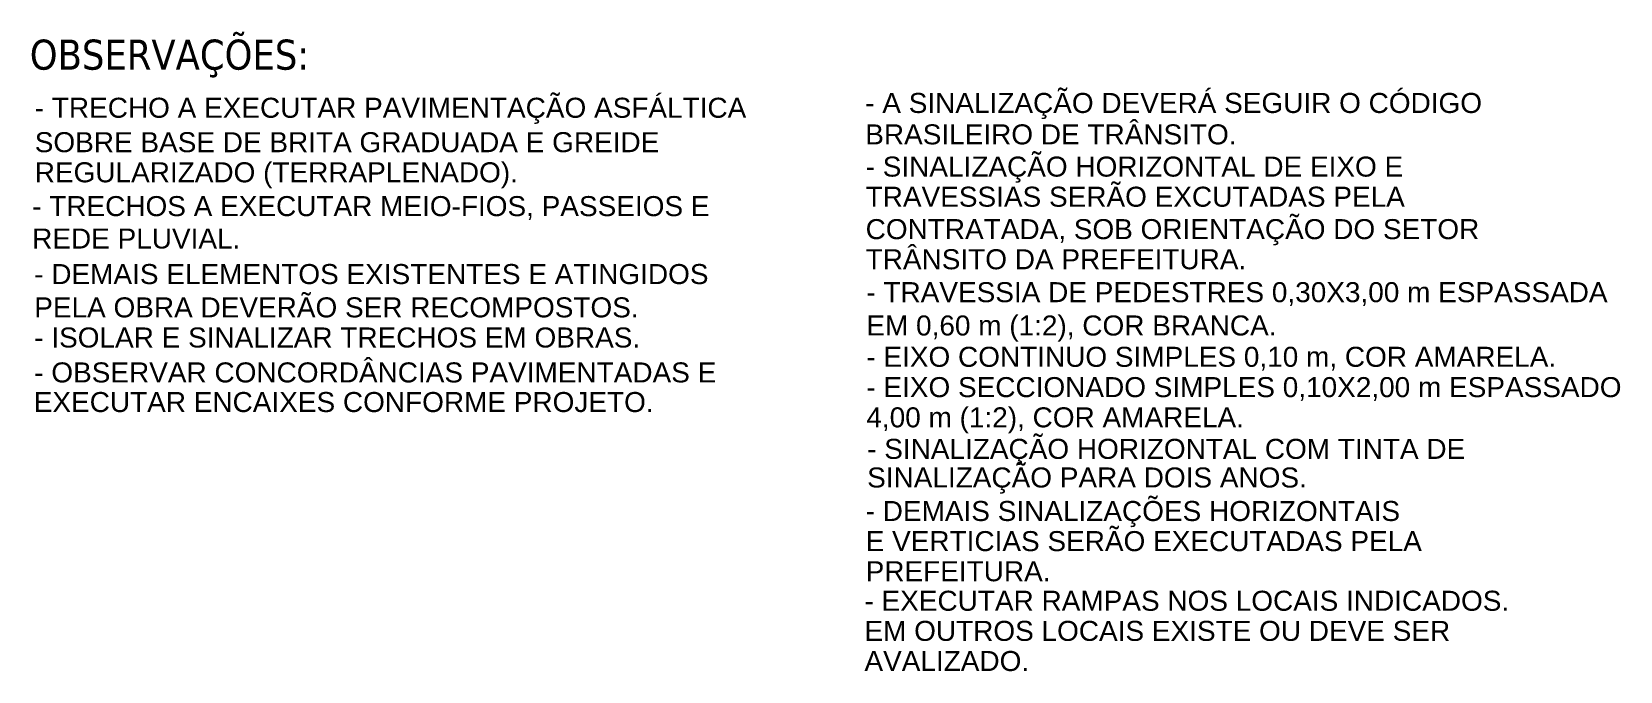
# Model space of a CAD drawing. Header units: inches. Extents: x -156 to 726, y -78 to 271.
# Drawn here: x 64.9 to 223.6, y 177.9 to 241.8 of the extents above; entities that cross this region are included whole.
import ezdxf

# ---------------------------------------------------------------- set-up
doc = ezdxf.new("R2010")
doc.units = ezdxf.units.IN
doc.header["$MEASUREMENT"] = 0
doc.styles.add('Arial', font='ARIAL.TTF')
doc.styles.add('REGUA80', font='TAHOMA.TTF', dxfattribs={"width": 1.5, "height": 35})

msp = doc.modelspace()

# ---------------------------------------------------------------- texts
at = {"color": 3, "linetype": 'Continuous', "style": 'REGUA80'}
msp.add_text('OBSERVAÇÕES:', height=3, dxfattribs=at).set_placement((64.65, 237.99))
at = {"color": 2, "linetype": 'Continuous', "style": 'Arial'}
for s, p in [('- TRECHO A EXECUTAR PAVIMENTAÇÃO ASFÁLTICA', (65.15, 233.18)), ('- A SINALIZAÇÃO DEVERÁ SEGUIR O CÓDIGO', (148.13, 233.66)), ('SOBRE BASE DE BRITA GRADUADA E GREIDE', (65.15, 229.74)), ('BRASILEIRO DE TRÂNSITO.', (148.13, 230.52)), ('REGULARIZADO (TERRAPLENADO).', (65.15, 226.73)), ('- SINALIZAÇÃO HORIZONTAL DE EIXO E', (148.17, 227.3)), ('- TRECHOS A EXECUTAR MEIO-FIOS, PASSEIOS E', (64.89, 223.35)), ('TRAVESSIAS SERÃO EXCUTADAS PELA', (148.17, 224.29)), ('CONTRATADA, SOB ORIENTAÇÃO DO SETOR', (148.17, 221.05)), ('REDE PLUVIAL.', (64.89, 220.11)), ('TRÂNSITO DA PREFEITURA.', (148.17, 218.04)), ('- DEMAIS ELEMENTOS EXISTENTES E ATINGIDOS', (65.1, 216.56)), ('- TRAVESSIA DE PEDESTRES 0,30X3,00 m ESPASSADA', (148.24, 214.75)), ('PELA OBRA DEVERÃO SER RECOMPOSTOS.', (65.1, 213.23)), ('EM 0,60 m (1:2), COR BRANCA.', (148.24, 211.42)), ('- ISOLAR E SINALIZAR TRECHOS EM OBRAS.', (65.1, 210.22)), ('- EIXO CONTINUO SIMPLES 0,10 m, COR AMARELA.', (148.24, 208.29)), ('- OBSERVAR CONCORDÂNCIAS PAVIMENTADAS E', (65.1, 206.73)), ('- EIXO SECCIONADO SIMPLES 0,10X2,00 m ESPASSADO', (148.24, 205.26)), ('EXECUTAR ENCAIXES CONFORME PROJETO.', (65.05, 203.77)), ('4,00 m (1:2), COR AMARELA.', (148.24, 202.24)), ('- SINALIZAÇÃO HORIZONTAL COM TINTA DE', (148.32, 199.09)), ('SINALIZAÇÃO PARA DOIS ANOS.', (148.32, 196.23)), ('- DEMAIS SINALIZAÇÕES HORIZONTAIS', (148.17, 192.88)), ('E VERTICIAS SERÃO EXECUTADAS PELA', (148.17, 189.87)), ('PREFEITURA.', (148.17, 186.86)), ('- EXECUTAR RAMPAS NOS LOCAIS INDICADOS.', (148.05, 183.91)), ('EM OUTROS LOCAIS EXISTE OU DEVE SER', (148.05, 180.9)), ('AVALIZADO.', (148.05, 177.89))]:
    msp.add_text(s, height=2, dxfattribs=at).set_placement(p)

doc.saveas('drawing.dxf')
